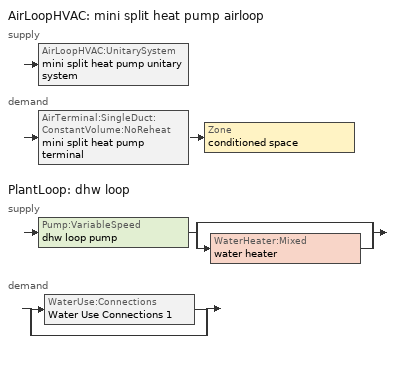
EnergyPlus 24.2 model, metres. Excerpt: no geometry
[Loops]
AirLoopHVAC 'mini split heat pump airloop'
 supply: AirLoopHVAC:UnitarySystem 'mini split heat pump unitary system'
 demand: AirTerminal:SingleDuct:ConstantVolume:NoReheat 'mini split heat pump terminal' > Zone 'conditioned space'
PlantLoop 'dhw loop'
 supply: Pump:VariableSpeed 'dhw loop pump' > split
  | bypass
  | WaterHeater:Mixed 'water heater'
 demand: split
  | WaterUse:Connections 'Water Use Connections 1'
  | bypass
[ZoneControl:Thermostat]
conditioned space Thermostat: Zone or ZoneList=conditioned space; Control Type Schedule=conditioned space Thermostat Schedule; Control 1=conditioned space temperature setpoint; Temperature Difference Between Cutout And Setpoint {deltaC}=0
[ThermostatSetpoint:DualSetpoint]
conditioned space temperature setpoint: Heating Setpoint Temperature Schedule=heating setpoint; Cooling Setpoint Temperature Schedule=cooling setpoint
[ZoneHVAC:Baseboard:Convective:Electric]
electric baseboard: Availability Schedule=Always On Discrete; Heating Design Capacity {W}=10049.4; Efficiency=1
[AirTerminal:SingleDuct:ConstantVolume:NoReheat]
mini split heat pump terminal: Availability Schedule=Always On Discrete; Maximum Air Flow Rate {m3/s}=0.187835
[Zone equipment]
conditioned space: electric baseboard, mini split heat pump terminal
[AirLoopHVAC]
mini split heat pump airloop: Design Supply Air Flow Rate {m3/s}=0.187835; Design Return Air Flow Fraction of Supply Air Flow=1
[Sizing:System]
mini split heat pump airloop: Type of Load to Size On=Sensible; Design Outdoor Air Flow Rate {m3/s}=Autosize; Central Heating Maximum System Air Flow Ratio=0.3; Preheat Design Temperature {C}=7; Preheat Design Humidity Ratio {kgWater/kgDryAir}=0.008; Precool Design Temperature {C}=12.8; Precool Design Humidity Ratio {kgWater/kgDryAir}=0.008; Central Cooling Design Supply Air Temperature {C}=12.8; Central Heating Design Supply Air Temperature {C}=16.7; Type of Zone Sum to Use=NonCoincident; 100% Outdoor Air in Cooling=Yes; 100% Outdoor Air in Heating=Yes; Central Cooling Design Supply Air Humidity Ratio {kgWater/kgDryAir}=0.0085; Central Heating Design Supply Air Humidity Ratio {kgWater/kgDryAir}=0.008; Cooling Supply Air Flow Rate Method=DesignDay; Cooling Supply Air Flow Rate {m3/s}=0; Cooling Supply Air Flow Rate Per Floor Area {m3/s-m2}=0.00996765; Cooling Fraction of Autosized Cooling Supply Air Flow Rate=1; Cooling Supply Air Flow Rate Per Unit Cooling Capacity {m3/s-W}=3.94755e-05; Heating Supply Air Flow Rate Method=DesignDay; Heating Supply Air Flow Rate {m3/s}=0; Heating Supply Air Flow Rate Per Floor Area {m3/s-m2}=0.00996765; Heating Fraction of Autosized Heating Supply Air Flow Rate=1; Heating Fraction of Autosized Cooling Supply Air Flow Rate=1; Heating Supply Air Flow Rate Per Unit Heating Capacity {m3/s-W}=3.15882e-05; System Outdoor Air Method=ZoneSum; Zone Maximum Outdoor Air Fraction=1; Cooling Design Capacity Method=CoolingDesignCapacity; Cooling Design Capacity {W}=Autosize; Cooling Design Capacity Per Floor Area {W/m2}=234.7; Fraction of Autosized Cooling Design Capacity=1; Heating Design Capacity Method=HeatingDesignCapacity; Heating Design Capacity {W}=Autosize; Heating Design Capacity Per Floor Area {W/m2}=157; Fraction of Autosized Heating Design Capacity=1; Central Cooling Capacity Control Method=OnOff; Occupant Diversity=Autosize
[AvailabilityManager:Scheduled]
mini split heat pump airloop Availability Manager: Schedule=Always On Discrete
[AirLoopHVAC:UnitarySystem]
mini split heat pump unitary system: Control Type=Load; Controlling Zone or Thermostat Location=conditioned space; Dehumidification Control Type=None; Availability Schedule=Always On Discrete; Supply Fan=mini split heat pump supply fan; Fan Placement=BlowThrough; Supply Air Fan Operating Mode Schedule=mini split heat pump auto fan schedule; Heating Coil=mini split heat pump htg coil; DX Heating Coil Sizing Ratio=1; Cooling Coil=mini split heat pump clg coil; Use DOAS DX Cooling Coil=No; Minimum Supply Air Temperature {C}=2; Latent Load Control=SensibleOnlyLoadControl; Cooling Supply Air Flow Rate Method=SupplyAirFlowRate; Cooling Supply Air Flow Rate {m3/s}=0.187835; Heating Supply Air Flow Rate Method=SupplyAirFlowRate; Heating Supply Air Flow Rate {m3/s}=0.187835; No Load Supply Air Flow Rate Method=SupplyAirFlowRate; No Load Supply Air Flow Rate {m3/s}=0; No Load Supply Air Flow Rate Control Set To Low Speed=Yes; Maximum Supply Air Temperature {C}=48.8889; Maximum Outdoor Dry-Bulb Temperature for Supplemental Heater Operation {C}=21; Ancillary On-Cycle Electric Power {W}=0; Ancillary Off-Cycle Electric Power {W}=0; Design Specification Multispeed Object=Unitary System Performance Multispeed 1
[Fan:SystemModel]
mini split heat pump supply fan: Availability Schedule=Always On Discrete; Design Maximum Air Flow Rate {m3/s}=0.231324; Speed Control Method=Discrete; Electric Power Minimum Flow Rate Fraction=0.2; Design Pressure Rise {Pa}=500; Motor Efficiency=1; Motor In Air Stream Fraction=1; Design Electric Power Consumption {W}=Autosize; Design Power Sizing Method=PowerPerFlow; Electric Power Per Unit Flow Rate {W/(m3/s)}=148.322; Electric Power Per Unit Flow Rate Per Unit Pressure {W/((m3/s)-Pa)}=1.66667; Fan Total Efficiency=0.7; Motor Loss Radiative Fraction=0; Number of Speeds=4; Speed Flow Fraction 1=0.20706; Speed Electric Power Fraction 1=0.00888; Speed Flow Fraction 2=0.252; Speed Electric Power Fraction 2=0.016; Speed Flow Fraction 3=0.812; Speed Electric Power Fraction 3=0.53539; Speed Flow Fraction 4=1; Speed Electric Power Fraction 4=1
[Coil:Heating:DX:MultiSpeed]
mini split heat pump htg coil: Availability Schedule=Always On Discrete; Minimum Outdoor Dry-Bulb Temperature for Compressor Operation {C}=-28.8889; Crankcase Heater Capacity {W}=50; Maximum Outdoor Dry-Bulb Temperature for Crankcase Heater Operation {C}=10; Defrost Energy Input Ratio Function of Temperature Curve=Defrosteir; Maximum Outdoor Dry-Bulb Temperature for Defrost Operation {C}=4.44444; Defrost Strategy=ReverseCycle; Defrost Control=Timed; Defrost Time Period Fraction=0.058333; Resistive Defrost Heater Capacity {W}=AutoSize; Apply Part Load Fraction to Speeds Greater than 1=No; Fuel Type=Electricity; Region number for Calculating HSPF=4; Number of Speeds=2; Speed Gross Rated Heating Capacity 1 {W}=1085.66; Speed Gross Rated Heating COP 1 {W/W}=3.44505; Speed Rated Air Flow Rate 1 {m3/s}=0.058306; Speed Rated Supply Air Fan Power Per Volume Flow Rate 2017 1 {W/(m3/s)}=773.3; Speed Rated Supply Air Fan Power Per Volume Flow Rate 2023 1 {W/(m3/s)}=934.4; Speed Heating Capacity Function of Temperature Curve Name 1=Heat-CAP-fT1; Speed Heating Capacity Function of Flow Fraction Curve Name 1=Heat-CAP-fFF1; Speed Energy Input Ratio Function of Temperature Curve Name 1=Heat-EIR-fT1; Speed Energy Input Ratio Function of Flow Fraction Curve Name 1=Heat-EIR-fFF1; Speed Part Load Fraction Correlation Curve Name 1=Heat-PLF-fPLR1; Speed Rated Waste Heat Fraction of Power Input 1=0.2; Speed Waste Heat Function of Temperature Curve Name 1=ConstantBiquadratic 1; Speed Gross Rated Heating Capacity 2 {W}=4276.03; Speed Gross Rated Heating COP 2 {W/W}=2.26313; Speed Rated Air Flow Rate 2 {m3/s}=0.231372; Speed Rated Supply Air Fan Power Per Volume Flow Rate 2017 2 {W/(m3/s)}=773.3; Speed Rated Supply Air Fan Power Per Volume Flow Rate 2023 2 {W/(m3/s)}=934.4; Speed Heating Capacity Function of Temperature Curve Name 2=Heat-CAP-fT2; Speed Heating Capacity Function of Flow Fraction Curve Name 2=Heat-CAP-fFF2; Speed Energy Input Ratio Function of Temperature Curve Name 2=Heat-EIR-fT2; Speed Energy Input Ratio Function of Flow Fraction Curve Name 2=Heat-EIR-fFF2; Speed Part Load Fraction Correlation Curve Name 2=Heat-PLF-fPLR2; Speed Rated Waste Heat Fraction of Power Input 2=0.2; Speed Waste Heat Function of Temperature Curve Name 2=ConstantBiquadratic 1
[Coil:Cooling:DX:MultiSpeed]
mini split heat pump clg coil: Availability Schedule=Always On Discrete; Condenser Type=AirCooled; Minimum Outdoor Dry-Bulb Temperature for Compressor Operation {C}=-25; Apply Part Load Fraction to Speeds Greater than 1=No; Apply Latent Degradation to Speeds Greater than 1=No; Crankcase Heater Capacity {W}=50; Maximum Outdoor Dry-Bulb Temperature for Crankcase Heater Operation {C}=10; Basin Heater Capacity {W/K}=0; Basin Heater Setpoint Temperature {C}=2; Fuel Type=Electricity; Number of Speeds=2; Speed Gross Rated Total Cooling Capacity 1 {W}=892.794; Speed Gross Rated Sensible Heat Ratio 1=0.806404; Speed Gross Rated Cooling COP 1 {W/W}=2.66132; Speed Rated Air Flow Rate 1 {m3/s}=0.0479074; Speed Rated Evaporator Fan Power Per Volume Flow Rate 2017 1 {W/(m3/s)}=773.3; Speed Rated Evaporator Fan Power Per Volume Flow Rate 2023 1 {W/(m3/s)}=934.4; Speed Total Cooling Capacity Function of Temperature Curve Name 1=Cool-CAP-fT1; Speed Total Cooling Capacity Function of Flow Fraction Curve Name 1=Cool-CAP-fFF1; Speed Energy Input Ratio Function of Temperature Curve Name 1=Cool-EIR-fT1; Speed Energy Input Ratio Function of Flow Fraction Curve Name 1=Cool-EIR-fFF1; Speed Part Load Fraction Correlation Curve Name 1=Cool-PLF-fPLR1; Speed Nominal Time for Condensate Removal to Begin 1 {s}=1000; Speed Ratio of Initial Moisture Evaporation Rate and Steady State Latent Capacity 1=1.5; Speed Maximum Cycling Rate 1 {cycles/hr}=3; Speed Latent Capacity Time Constant 1 {s}=45; Speed Rated Waste Heat Fraction of Power Input 1=0.2; Speed Waste Heat Function of Temperature Curve Name 1=ConstantBiquadratic; Speed Evaporative Condenser Effectiveness 1=0.9; Speed Evaporative Condenser Air Flow Rate 1 {m3/s}=AutoSize; Speed Rated Evaporative Condenser Pump Power Consumption 1 {W}=AutoSize; Speed Gross Rated Total Cooling Capacity 2 {W}=3518.37; Speed Gross Rated Sensible Heat Ratio 2=0.759942; Speed Gross Rated Cooling COP 2 {W/W}=2.2379; Speed Rated Air Flow Rate 2 {m3/s}=0.187874; Speed Rated Evaporator Fan Power Per Volume Flow Rate 2017 2 {W/(m3/s)}=773.3; Speed Rated Evaporator Fan Power Per Volume Flow Rate 2023 2 {W/(m3/s)}=934.4; Speed Total Cooling Capacity Function of Temperature Curve Name 2=Cool-CAP-fT2; Speed Total Cooling Capacity Function of Flow Fraction Curve Name 2=Cool-CAP-fFF2; Speed Energy Input Ratio Function of Temperature Curve Name 2=Cool-EIR-fT2; Speed Energy Input Ratio Function of Flow Fraction Curve Name 2=Cool-EIR-fFF2; Speed Part Load Fraction Correlation Curve Name 2=Cool-PLF-fPLR2; Speed Nominal Time for Condensate Removal to Begin 2 {s}=1000; Speed Ratio of Initial Moisture Evaporation Rate and Steady State Latent Capacity 2=1.5; Speed Maximum Cycling Rate 2 {cycles/hr}=3; Speed Latent Capacity Time Constant 2 {s}=45; Speed Rated Waste Heat Fraction of Power Input 2=0.2; Speed Waste Heat Function of Temperature Curve Name 2=ConstantBiquadratic; Speed Evaporative Condenser Effectiveness 2=0.9; Speed Evaporative Condenser Air Flow Rate 2 {m3/s}=AutoSize; Speed Rated Evaporative Condenser Pump Power Consumption 2 {W}=AutoSize
[UnitarySystemPerformance:Multispeed]
Unitary System Performance Multispeed 1: Number of Speeds for Heating=2; Number of Speeds for Cooling=2; Single Mode Operation=No; No Load Supply Air Flow Rate Ratio=1; Heating Speed Supply Air Flow Ratio 1=0.310345; Cooling Speed Supply Air Flow Ratio 1=0.255; Heating Speed Supply Air Flow Ratio 2=1.23153; Cooling Speed Supply Air Flow Ratio 2=1
[PlantLoop]
dhw loop: Fluid Type=Water; Plant Equipment Operation Scheme=dhw loop Operation Schemes; Maximum Loop Temperature {C}=100; Minimum Loop Temperature {C}=0; Maximum Loop Flow Rate {m3/s}=0.01; Minimum Loop Flow Rate {m3/s}=0; Plant Loop Volume {m3}=0.003; Load Distribution Scheme=Optimal; Plant Loop Demand Calculation Scheme=SingleSetpoint; Common Pipe Simulation=None
[Sizing:Plant]
dhw loop: Loop Type=Heating; Design Loop Exit Temperature {C}=56; Loop Design Temperature Difference {deltaC}=5.55556; Sizing Option=NonCoincident; Zone Timesteps in Averaging Window=1; Coincident Sizing Factor Mode=None
[Pump:VariableSpeed]
dhw loop pump: Design Maximum Flow Rate {m3/s}=0.01; Design Pump Head {Pa}=1; Design Power Consumption {W}=0; Motor Efficiency=0.85; Fraction of Motor Inefficiencies to Fluid Stream=0; Coefficient 1 of the Part Load Performance Curve=0; Coefficient 2 of the Part Load Performance Curve=1; Coefficient 3 of the Part Load Performance Curve=0; Coefficient 4 of the Part Load Performance Curve=0; Design Minimum Flow Rate {m3/s}=0; Pump Control Type=Intermittent; Skin Loss Radiative Fraction=0.5; Design Power Sizing Method=PowerPerFlowPerPressure; Design Electric Power per Unit Flow Rate {W/(m3/s)}=348701.1; Design Shaft Power per Unit Flow Rate per Unit Head {W/((m3/s)-Pa)}=1.28205; Design Minimum Flow Rate Fraction=0
[WaterHeater:Mixed]
water heater: Tank Volume {m3}=0.162848; Setpoint Temperature Schedule=water heater setpoint; Deadband Temperature Difference {deltaC}=2; Maximum Temperature Limit {C}=99; Heater Control Type=Cycle; Heater Maximum Capacity {W}=5500.06; Heater Minimum Capacity {W}=0; Heater Ignition Minimum Flow Rate {m3/s}=0; Heater Ignition Delay {s}=0; Heater Fuel Type=Electricity; Heater Thermal Efficiency=1; Off Cycle Parasitic Fuel Consumption Rate {W}=0; Off Cycle Parasitic Fuel Type=Electricity; Off Cycle Parasitic Heat Fraction to Tank=0; On Cycle Parasitic Fuel Consumption Rate {W}=0; On Cycle Parasitic Fuel Type=Electricity; On Cycle Parasitic Heat Fraction to Tank=0; Ambient Temperature Indicator=Zone; Ambient Temperature Zone=conditioned space; Off Cycle Loss Coefficient to Ambient Temperature {W/K}=2.93714; Off Cycle Loss Fraction to Zone=1; On Cycle Loss Coefficient to Ambient Temperature {W/K}=2.93714; On Cycle Loss Fraction to Zone=1; Use Side Effectiveness=1; Source Side Effectiveness=1; Use Side Design Flow Rate {m3/s}=Autosize; Source Side Design Flow Rate {m3/s}=Autosize; Indirect Water Heating Recovery Time {hr}=1.5; Source Side Flow Control Mode=IndirectHeatPrimarySetpoint
[WaterHeater:Sizing]
water heater: Design Mode=PeakDraw; Time Storage Can Meet Peak Draw {hr}=0.538503; Time for Tank Recovery {hr}=0; Nominal Tank Volume for Autosizing Plant Connections {m3}=1
[SetpointManager:Scheduled]
Setpoint Manager Scheduled 1: Control Variable=Temperature; Schedule=dhw temp
[WaterUse:Connections]
Water Use Connections 1: Drain Water Heat Exchanger Type=None; Drain Water Heat Exchanger Destination=Plant; Water Use Equipment Name 1=dhw fixtures; Water Use Equipment Name 2=dhw distribution waste; Water Use Equipment Name 3=clothes washer; Water Use Equipment Name 4=dishwasher
[WaterUse:Equipment]
Name | Peak Flow Rate {m3/s} | Flow Rate Fraction Schedule | Target Temperature Schedule
dhw fixtures | 4.42001e-06 | dhw fixtures schedule | mixed water temperature schedule
dhw distribution waste | 1.33996e-06 | dhw fixtures schedule | mixed water temperature schedule
clothes washer | 9.69919e-07 | clothes washer schedule
dishwasher | 2.90872e-07 | dishwasher schedule
[PlantEquipmentOperationSchemes]
dhw loop Operation Schemes: Control Scheme Object Type 1=PlantEquipmentOperation:HeatingLoad; Control Scheme Name 1=dhw loop Heating Operation Scheme; Control Scheme Schedule Name 1=Always On Discrete
[PlantEquipmentOperation:HeatingLoad]
dhw loop Heating Operation Scheme: Load Range Lower Limit 1 {W}=0; Load Range Upper Limit 1 {W}=1000000000; Range Equipment List Name 1=dhw loop Heating Equipment List
[PlantEquipmentList]
dhw loop Heating Equipment List: WaterHeater:Mixed, water heater
[EnergyManagementSystem:GlobalVariable]
infil_program_Qfan
infil_program_Qinf
mini_split_heat_pump_airloop_Fan_RTF
natural_vent_program_Qnv
natural_vent_program_Qwhf
[EnergyManagementSystem:InternalVariable]
mini_split_heat_pump_airloop_max_sup_fan_mfr: Internal Data Index Key=mini split heat pump supply fan; Internal Data Type=Fan Maximum Mass Flow Rate
[EnergyManagementSystem:Sensor]
Name | Output:Variable or Output:Meter Index Key | Output:Variable or Output:Meter
airflow_gain | infil flow | Infiltration Sensible Heat Gain Energy
airflow_gain_1 | natural vent flow | Infiltration Sensible Heat Gain Energy
airflow_gain_2 | whole house fan flow | Infiltration Sensible Heat Gain Energy
airflow_loss | infil flow | Infiltration Sensible Heat Loss Energy
airflow_loss_1 | natural vent flow | Infiltration Sensible Heat Loss Energy
airflow_loss_2 | whole house fan flow | Infiltration Sensible Heat Loss Energy
clg_load_cond |  | Cooling:EnergyTransfer:Zone:CONDITIONED SPACE
clg_sp_s; clg_sp_s_1 | cooling setpoint | Schedule Value
clothes_dryer_exhaust_0_sch_s | clothes dryer exhaust 0 schedule | Schedule Value
conditioned_space_clg_unmet_s | conditioned space | Zone Cooling Setpoint Not Met Time
conditioned_space_htg_unmet_s | conditioned space | Zone Heating Setpoint Not Met Time
cool_season | cooling season schedule | Schedule Value
dhw_loss | water heater | Water Heater Heat Loss Energy
dhw_rtf | water heater | Water Heater Runtime Fraction
fridge_tin_s; tin_s; tin_s_1 | conditioned space | Zone Mean Air Temperature
htg_load_cond |  | Heating:EnergyTransfer:Zone:CONDITIONED SPACE
htg_sp_s; htg_sp_s_1 | heating setpoint | Schedule Value
ig_ee_conv | clothes dryer | Electric Equipment Convective Heating Energy
ig_ee_conv_1 | clothes washer | Electric Equipment Convective Heating Energy
ig_ee_conv_2 | cooking range | Electric Equipment Convective Heating Energy
ig_ee_conv_3 | dishwasher | Electric Equipment Convective Heating Energy
ig_ee_conv_4 | fridge | Electric Equipment Convective Heating Energy
ig_ee_conv_5 | misc plug loads | Electric Equipment Convective Heating Energy
ig_ee_conv_6 | whole house fan | Electric Equipment Convective Heating Energy
ig_ee_rad | clothes dryer | Electric Equipment Radiant Heating Energy
ig_ee_rad_1 | clothes washer | Electric Equipment Radiant Heating Energy
ig_ee_rad_2 | cooking range | Electric Equipment Radiant Heating Energy
ig_ee_rad_3 | dishwasher | Electric Equipment Radiant Heating Energy
ig_ee_rad_4 | fridge | Electric Equipment Radiant Heating Energy
ig_ee_rad_5 | misc plug loads | Electric Equipment Radiant Heating Energy
ig_ee_rad_6 | whole house fan | Electric Equipment Radiant Heating Energy
ig_lgt_conv | interior lighting | Lights Convective Heating Energy
ig_lgt_rad | interior lighting | Lights Radiant Heating Energy
ig_lgt_vis | interior lighting | Lights Visible Radiation Heating Energy
ig_oe_conv | clothes dryer 1 | Other Equipment Convective Heating Energy
ig_oe_conv_1 | cooking range 1 | Other Equipment Convective Heating Energy
ig_oe_conv_2 | general water use latent | Other Equipment Convective Heating Energy
ig_oe_conv_3 | general water use sensible | Other Equipment Convective Heating Energy
ig_oe_conv_4 | water heater energy adjustment1 | Other Equipment Convective Heating Energy
ig_oe_rad | clothes dryer 1 | Other Equipment Radiant Heating Energy
ig_oe_rad_1 | cooking range 1 | Other Equipment Radiant Heating Energy
ig_oe_rad_2 | general water use latent | Other Equipment Radiant Heating Energy
ig_oe_rad_3 | general water use sensible | Other Equipment Radiant Heating Energy
ig_oe_rad_4 | water heater energy adjustment1 | Other Equipment Radiant Heating Energy
ig_ppl_conv | occupants | People Convective Heating Energy
ig_ppl_rad | occupants | People Radiant Heating Energy
im_conv | furniture mass conditioned space 1 | Surface Inside Face Convection Heat Gain Energy
im_conv_1 | partition wall mass | Surface Inside Face Convection Heat Gain Energy
im_ig | furniture mass conditioned space 1 | Surface Inside Face Internal Gains Radiation Heat Gain Energy
im_ig_1 | partition wall mass | Surface Inside Face Internal Gains Radiation Heat Gain Energy
im_lgt | furniture mass conditioned space 1 | Surface Inside Face Lights Radiation Heat Gain Energy
im_lgt_1 | partition wall mass | Surface Inside Face Lights Radiation Heat Gain Energy
im_sol | furniture mass conditioned space 1 | Surface Inside Face Solar Radiation Heat Gain Energy
im_sol_1 | partition wall mass | Surface Inside Face Solar Radiation Heat Gain Energy
im_surf | furniture mass conditioned space 1 | Surface Inside Face Net Surface Thermal Radiation Heat Gain Energy
im_surf_1 | partition wall mass | Surface Inside Face Net Surface Thermal Radiation Heat Gain Energy
mech_vent_range_fan_0_sch_s | mech vent range fan 0 schedule | Schedule Value
mini_split_heat_pump_airloop_Fan_RTF_s | mini split heat pump supply fan | Fan Runtime Fraction Speed 1
mini_split_heat_pump_airloop_Fan_RTF_s_1 | mini split heat pump supply fan | Fan Runtime Fraction Speed 2
mini_split_heat_pump_airloop_Fan_RTF_s_2 | mini split heat pump supply fan | Fan Runtime Fraction Speed 3
mini_split_heat_pump_airloop_Fan_RTF_s_3 | mini split heat pump supply fan | Fan Runtime Fraction Speed 4
mini_split_heat_pump_clg_coil_s | mini split heat pump clg coil | Cooling Coil Total Cooling Energy
mini_split_heat_pump_htg_coil_s | mini split heat pump htg coil | Heating Coil Heating Energy
mini_split_heat_pump_supply_fan_s | mini split heat pump supply fan | Fan Electricity Energy
mv_conv | mech vent house fan | Electric Equipment Convective Heating Energy
mv_conv_1 | mech vent house fan cfis | Electric Equipment Convective Heating Energy
mv_conv_2 | mech vent range fan 0 | Electric Equipment Convective Heating Energy
mv_conv_3 | mech vent house fan latent load | Other Equipment Convective Heating Energy
mv_conv_4 | mech vent house fan sensible load | Other Equipment Convective Heating Energy
mv_rad | mech vent house fan | Electric Equipment Radiant Heating Energy
mv_rad_1 | mech vent house fan cfis | Electric Equipment Radiant Heating Energy
mv_rad_2 | mech vent range fan 0 | Electric Equipment Radiant Heating Energy
mv_rad_3 | mech vent house fan latent load | Other Equipment Radiant Heating Energy
mv_rad_4 | mech vent house fan sensible load | Other Equipment Radiant Heating Energy
natural_vent_s | natural vent schedule | Schedule Value
out_pb_s |  | Site Outdoor Air Barometric Pressure
out_wt_s |  | Site Outdoor Air Humidity Ratio
site_vw_s |  | Site Wind Speed
ss_back_out | Window1 | Surface Window Shortwave from Zone Back Out Window Heat Transfer Rate
ss_back_out_1 | Window11 | Surface Window Shortwave from Zone Back Out Window Heat Transfer Rate
ss_back_out_2 | Window13 | Surface Window Shortwave from Zone Back Out Window Heat Transfer Rate
ss_back_out_3 | Window14 | Surface Window Shortwave from Zone Back Out Window Heat Transfer Rate
ss_back_out_4 | Window2 | Surface Window Shortwave from Zone Back Out Window Heat Transfer Rate
ss_back_out_5 | Window3 | Surface Window Shortwave from Zone Back Out Window Heat Transfer Rate
ss_back_out_6 | Window5 | Surface Window Shortwave from Zone Back Out Window Heat Transfer Rate
ss_back_out_7 | Window6 | Surface Window Shortwave from Zone Back Out Window Heat Transfer Rate
ss_back_out_8 | Window7 | Surface Window Shortwave from Zone Back Out Window Heat Transfer Rate
ss_back_out_9 | Window9 | Surface Window Shortwave from Zone Back Out Window Heat Transfer Rate
ss_conv | Door1 | Surface Inside Face Convection Heat Gain Energy
ss_conv_1 | Door3 | Surface Inside Face Convection Heat Gain Energy
ss_conv_10 | Window7 | Surface Inside Face Convection Heat Gain Energy
ss_conv_11 | Window9 | Surface Inside Face Convection Heat Gain Energy
ss_conv_2 | Window1 | Surface Inside Face Convection Heat Gain Energy
ss_conv_3 | Window11 | Surface Inside Face Convection Heat Gain Energy
ss_conv_4 | Window13 | Surface Inside Face Convection Heat Gain Energy
ss_conv_5 | Window14 | Surface Inside Face Convection Heat Gain Energy
ss_conv_6 | Window2 | Surface Inside Face Convection Heat Gain Energy
ss_conv_7 | Window3 | Surface Inside Face Convection Heat Gain Energy
ss_conv_8 | Window5 | Surface Inside Face Convection Heat Gain Energy
ss_conv_9 | Window6 | Surface Inside Face Convection Heat Gain Energy
ss_ig | Door1 | Surface Inside Face Internal Gains Radiation Heat Gain Energy
ss_ig_1 | Door3 | Surface Inside Face Internal Gains Radiation Heat Gain Energy
ss_ig_10 | Window7 | Surface Inside Face Internal Gains Radiation Heat Gain Energy
ss_ig_11 | Window9 | Surface Inside Face Internal Gains Radiation Heat Gain Energy
ss_ig_2 | Window1 | Surface Inside Face Internal Gains Radiation Heat Gain Energy
ss_ig_3 | Window11 | Surface Inside Face Internal Gains Radiation Heat Gain Energy
ss_ig_4 | Window13 | Surface Inside Face Internal Gains Radiation Heat Gain Energy
ss_ig_5 | Window14 | Surface Inside Face Internal Gains Radiation Heat Gain Energy
ss_ig_6 | Window2 | Surface Inside Face Internal Gains Radiation Heat Gain Energy
ss_ig_7 | Window3 | Surface Inside Face Internal Gains Radiation Heat Gain Energy
ss_ig_8 | Window5 | Surface Inside Face Internal Gains Radiation Heat Gain Energy
ss_ig_9 | Window6 | Surface Inside Face Internal Gains Radiation Heat Gain Energy
ss_lgt | Door1 | Surface Inside Face Lights Radiation Heat Gain Energy
ss_lgt_1 | Door3 | Surface Inside Face Lights Radiation Heat Gain Energy
ss_sol | Door1 | Surface Inside Face Solar Radiation Heat Gain Energy
ss_sol_1 | Door3 | Surface Inside Face Solar Radiation Heat Gain Energy
ss_surf | Door1 | Surface Inside Face Net Surface Thermal Radiation Heat Gain Energy
ss_surf_1 | Door3 | Surface Inside Face Net Surface Thermal Radiation Heat Gain Energy
ss_surf_10 | Window7 | Surface Inside Face Net Surface Thermal Radiation Heat Gain Energy
ss_surf_11 | Window9 | Surface Inside Face Net Surface Thermal Radiation Heat Gain Energy
ss_surf_2 | Window1 | Surface Inside Face Net Surface Thermal Radiation Heat Gain Energy
ss_surf_3 | Window11 | Surface Inside Face Net Surface Thermal Radiation Heat Gain Energy
ss_surf_4 | Window13 | Surface Inside Face Net Surface Thermal Radiation Heat Gain Energy
ss_surf_5 | Window14 | Surface Inside Face Net Surface Thermal Radiation Heat Gain Energy
ss_surf_6 | Window2 | Surface Inside Face Net Surface Thermal Radiation Heat Gain Energy
ss_surf_7 | Window3 | Surface Inside Face Net Surface Thermal Radiation Heat Gain Energy
ss_surf_8 | Window5 | Surface Inside Face Net Surface Thermal Radiation Heat Gain Energy
ss_surf_9 | Window6 | Surface Inside Face Net Surface Thermal Radiation Heat Gain Energy
ss_trans_in | Window1 | Surface Window Transmitted Solar Radiation Rate
ss_trans_in_1 | Window11 | Surface Window Transmitted Solar Radiation Rate
ss_trans_in_2 | Window13 | Surface Window Transmitted Solar Radiation Rate
ss_trans_in_3 | Window14 | Surface Window Transmitted Solar Radiation Rate
ss_trans_in_4 | Window2 | Surface Window Transmitted Solar Radiation Rate
ss_trans_in_5 | Window3 | Surface Window Transmitted Solar Radiation Rate
ss_trans_in_6 | Window5 | Surface Window Transmitted Solar Radiation Rate
ss_trans_in_7 | Window6 | Surface Window Transmitted Solar Radiation Rate
ss_trans_in_8 | Window7 | Surface Window Transmitted Solar Radiation Rate
ss_trans_in_9 | Window9 | Surface Window Transmitted Solar Radiation Rate
ss_trans_out | Window1 | Surface Inside Face Initial Transmitted Diffuse Transmitted Out Window Solar Radiation Rate
ss_trans_out_1 | Window11 | Surface Inside Face Initial Transmitted Diffuse Transmitted Out Window Solar Radiation Rate
ss_trans_out_2 | Window13 | Surface Inside Face Initial Transmitted Diffuse Transmitted Out Window Solar Radiation Rate
ss_trans_out_3 | Window14 | Surface Inside Face Initial Transmitted Diffuse Transmitted Out Window Solar Radiation Rate
ss_trans_out_4 | Window2 | Surface Inside Face Initial Transmitted Diffuse Transmitted Out Window Solar Radiation Rate
ss_trans_out_5 | Window3 | Surface Inside Face Initial Transmitted Diffuse Transmitted Out Window Solar Radiation Rate
ss_trans_out_6 | Window5 | Surface Inside Face Initial Transmitted Diffuse Transmitted Out Window Solar Radiation Rate
ss_trans_out_7 | Window6 | Surface Inside Face Initial Transmitted Diffuse Transmitted Out Window Solar Radiation Rate
ss_trans_out_8 | Window7 | Surface Inside Face Initial Transmitted Diffuse Transmitted Out Window Solar Radiation Rate
ss_trans_out_9 | Window9 | Surface Inside Face Initial Transmitted Diffuse Transmitted Out Window Solar Radiation Rate
s_conv | Floor1 | Surface Inside Face Convection Heat Gain Energy
s_conv_1 | FoundationWall1 | Surface Inside Face Convection Heat Gain Energy
s_conv_10 | Wall1:180 | Surface Inside Face Convection Heat Gain Energy
s_conv_11 | Wall1:270 | Surface Inside Face Convection Heat Gain Energy
s_conv_12 | Wall1:90 | Surface Inside Face Convection Heat Gain Energy
s_conv_2 | inferred conditioned ceiling | Surface Inside Face Convection Heat Gain Energy
s_conv_3 | inferred conditioned floor | Surface Inside Face Convection Heat Gain Energy
s_conv_4 | RimJoist1:0 | Surface Inside Face Convection Heat Gain Energy
s_conv_5 | RimJoist1:180 | Surface Inside Face Convection Heat Gain Energy
s_conv_6 | RimJoist1:270 | Surface Inside Face Convection Heat Gain Energy
s_conv_7 | RimJoist1:90 | Surface Inside Face Convection Heat Gain Energy
s_conv_8 | Slab1 | Surface Inside Face Convection Heat Gain Energy
s_conv_9 | Wall1:0 | Surface Inside Face Convection Heat Gain Energy
s_ig | Floor1 | Surface Inside Face Internal Gains Radiation Heat Gain Energy
s_ig_1 | FoundationWall1 | Surface Inside Face Internal Gains Radiation Heat Gain Energy
s_ig_10 | Wall1:180 | Surface Inside Face Internal Gains Radiation Heat Gain Energy
s_ig_11 | Wall1:270 | Surface Inside Face Internal Gains Radiation Heat Gain Energy
s_ig_12 | Wall1:90 | Surface Inside Face Internal Gains Radiation Heat Gain Energy
s_ig_2 | inferred conditioned ceiling | Surface Inside Face Internal Gains Radiation Heat Gain Energy
s_ig_3 | inferred conditioned floor | Surface Inside Face Internal Gains Radiation Heat Gain Energy
s_ig_4 | RimJoist1:0 | Surface Inside Face Internal Gains Radiation Heat Gain Energy
s_ig_5 | RimJoist1:180 | Surface Inside Face Internal Gains Radiation Heat Gain Energy
s_ig_6 | RimJoist1:270 | Surface Inside Face Internal Gains Radiation Heat Gain Energy
s_ig_7 | RimJoist1:90 | Surface Inside Face Internal Gains Radiation Heat Gain Energy
s_ig_8 | Slab1 | Surface Inside Face Internal Gains Radiation Heat Gain Energy
s_ig_9 | Wall1:0 | Surface Inside Face Internal Gains Radiation Heat Gain Energy
s_lgt | Floor1 | Surface Inside Face Lights Radiation Heat Gain Energy
s_lgt_1 | FoundationWall1 | Surface Inside Face Lights Radiation Heat Gain Energy
s_lgt_10 | Wall1:180 | Surface Inside Face Lights Radiation Heat Gain Energy
s_lgt_11 | Wall1:270 | Surface Inside Face Lights Radiation Heat Gain Energy
s_lgt_12 | Wall1:90 | Surface Inside Face Lights Radiation Heat Gain Energy
s_lgt_2 | inferred conditioned ceiling | Surface Inside Face Lights Radiation Heat Gain Energy
s_lgt_3 | inferred conditioned floor | Surface Inside Face Lights Radiation Heat Gain Energy
s_lgt_4 | RimJoist1:0 | Surface Inside Face Lights Radiation Heat Gain Energy
s_lgt_5 | RimJoist1:180 | Surface Inside Face Lights Radiation Heat Gain Energy
s_lgt_6 | RimJoist1:270 | Surface Inside Face Lights Radiation Heat Gain Energy
s_lgt_7 | RimJoist1:90 | Surface Inside Face Lights Radiation Heat Gain Energy
s_lgt_8 | Slab1 | Surface Inside Face Lights Radiation Heat Gain Energy
s_lgt_9 | Wall1:0 | Surface Inside Face Lights Radiation Heat Gain Energy
s_sol | Floor1 | Surface Inside Face Solar Radiation Heat Gain Energy
s_sol_1 | FoundationWall1 | Surface Inside Face Solar Radiation Heat Gain Energy
s_sol_10 | Wall1:180 | Surface Inside Face Solar Radiation Heat Gain Energy
s_sol_11 | Wall1:270 | Surface Inside Face Solar Radiation Heat Gain Energy
s_sol_12 | Wall1:90 | Surface Inside Face Solar Radiation Heat Gain Energy
s_sol_2 | inferred conditioned ceiling | Surface Inside Face Solar Radiation Heat Gain Energy
s_sol_3 | inferred conditioned floor | Surface Inside Face Solar Radiation Heat Gain Energy
s_sol_4 | RimJoist1:0 | Surface Inside Face Solar Radiation Heat Gain Energy
s_sol_5 | RimJoist1:180 | Surface Inside Face Solar Radiation Heat Gain Energy
s_sol_6 | RimJoist1:270 | Surface Inside Face Solar Radiation Heat Gain Energy
s_sol_7 | RimJoist1:90 | Surface Inside Face Solar Radiation Heat Gain Energy
s_sol_8 | Slab1 | Surface Inside Face Solar Radiation Heat Gain Energy
s_sol_9 | Wall1:0 | Surface Inside Face Solar Radiation Heat Gain Energy
s_surf | Floor1 | Surface Inside Face Net Surface Thermal Radiation Heat Gain Energy
s_surf_1 | FoundationWall1 | Surface Inside Face Net Surface Thermal Radiation Heat Gain Energy
s_surf_10 | Wall1:180 | Surface Inside Face Net Surface Thermal Radiation Heat Gain Energy
s_surf_11 | Wall1:270 | Surface Inside Face Net Surface Thermal Radiation Heat Gain Energy
s_surf_12 | Wall1:90 | Surface Inside Face Net Surface Thermal Radiation Heat Gain Energy
s_surf_2 | inferred conditioned ceiling | Surface Inside Face Net Surface Thermal Radiation Heat Gain Energy
s_surf_3 | inferred conditioned floor | Surface Inside Face Net Surface Thermal Radiation Heat Gain Energy
s_surf_4 | RimJoist1:0 | Surface Inside Face Net Surface Thermal Radiation Heat Gain Energy
s_surf_5 | RimJoist1:180 | Surface Inside Face Net Surface Thermal Radiation Heat Gain Energy
s_surf_6 | RimJoist1:270 | Surface Inside Face Net Surface Thermal Radiation Heat Gain Energy
s_surf_7 | RimJoist1:90 | Surface Inside Face Net Surface Thermal Radiation Heat Gain Energy
s_surf_8 | Slab1 | Surface Inside Face Net Surface Thermal Radiation Heat Gain Energy
s_surf_9 | Wall1:0 | Surface Inside Face Net Surface Thermal Radiation Heat Gain Energy
tout_db; tout_db_1 | Environment | Site Outdoor Air Drybulb Temperature
tout_s | conditioned space | Zone Outdoor Air Drybulb Temperature
water_heater_energy | water heater | Water Heater Electricity Rate
water_heater_off_cycle_parasitic | water heater | Water Heater Off Cycle Parasitic Electricity Rate
water_heater_on_cycle_parasitic | water heater | Water Heater On Cycle Parasitic Electricity Rate
win_s | conditioned space | Zone Air Humidity Ratio
[EnergyManagementSystem:Actuator]
Name | Actuated Component Unique | Actuated Component Type | Actuated Component Control Type
fridge_schedule_act | fridge schedule | Schedule:Constant | Schedule Value
infil_flow_act | infil flow | Zone Infiltration | Air Exchange Flow Rate
mech_vent_house_fan_cfis_act | mech vent house fan cfis | ElectricEquipment | Electricity Rate
mech_vent_house_fan_latent_load_act | mech vent house fan latent load | OtherEquipment | Power Level
mech_vent_house_fan_sensible_load_act | mech vent house fan sensible load | OtherEquipment | Power Level
mini_split_heat_pump_supply_fan_pressure_rise_act | mini split heat pump supply fan | Fan | Fan Pressure Rise
mini_split_heat_pump_supply_fan_total_efficiency_act | mini split heat pump supply fan | Fan | Fan Total Efficiency
natural_vent_flow_act | natural vent flow | Zone Infiltration | Air Exchange Flow Rate
Sequential_Fraction_Schedule_act | Sequential Fraction Schedule | Schedule:Constant | Schedule Value
water_heater_ec_adj_act | water heater energy adjustment1 | OtherEquipment | Power Level
whole_house_fan_act | whole house fan | ElectricEquipment | Electricity Rate
whole_house_fan_flow_act | whole house fan flow | Zone Infiltration | Air Exchange Flow Rate
whole_house_fan_mix_act | whole house fan mix | ZoneMixing | Air Exchange Flow Rate
[EnergyManagementSystem:Program]
component_loads_program: Set loads_htg_walls = 0; Set loads_htg_rim_joists = 0; Set loads_htg_foundation_walls = 0; Set loads_htg_floors = 0; Set loads_htg_slabs = 0; Set loads_htg_ceilings = 0; Set loads_htg_roofs = 0; Set loads_htg_windows_conduction = 0; Set loads_htg_windows_solar = 0; Set loads_htg_doors = 0; Set loads_htg_skylights_conduction = 0; Set loads_htg_skylights_solar = 0; Set loads_htg_internal_mass = 0; Set loads_htg_intgains = 0; Set loads_htg_lighting = 0; Set loads_htg_infil = 0; Set loads_htg_mechvent = 0; Set loads_htg_natvent = 0; Set loads_htg_whf = 0; Set loads_htg_ducts = 0; Set loads_clg_walls = 0; Set loads_clg_rim_joists = 0; Set loads_clg_foundation_walls = 0; Set loads_clg_floors = 0; Set loads_clg_slabs = 0; Set loads_clg_ceilings = 0; Set loads_clg_roofs = 0; Set loads_clg_windows_conduction = 0; Set loads_clg_windows_solar = 0; Set loads_clg_doors = 0; Set loads_clg_skylights_conduction = 0; Set loads_clg_skylights_solar = 0; Set loads_clg_internal_mass = 0; Set loads_clg_intgains = 0; Set loads_clg_lighting = 0; Set loads_clg_infil = 0; Set loads_clg_mechvent = 0; Set loads_clg_natvent = 0; Set loads_clg_whf = 0; Set loads_clg_ducts = 0; Set hr_walls = 0; Set hr_walls = hr_walls + s_conv_9 + s_ig_9 + s_sol_9 + s_lgt_9 + s_surf_9; Set hr_walls = hr_walls + s_conv_10 + s_ig_10 + s_sol_10 + s_lgt_10 + s_surf_10; Set hr_walls = hr_walls + s_conv_11 + s_ig_11 + s_sol_11 + s_lgt_11 + s_surf_11; Set hr_walls = hr_walls + s_conv_12 + s_ig_12 + s_sol_12 + s_lgt_12 + s_surf_12; Set hr_rim_joists = 0; Set hr_rim_joists = hr_rim_joists + s_conv_4 + s_ig_4 + s_sol_4 + s_lgt_4 + s_surf_4; Set hr_rim_joists = hr_rim_joists + s_conv_5 + s_ig_5 + s_sol_5 + s_lgt_5 + s_surf_5; Set hr_rim_joists = hr_rim_joists + s_conv_6 + s_ig_6 + s_sol_6 + s_lgt_6 + s_surf_6; Set hr_rim_joists = hr_rim_joists + s_conv_7 + s_ig_7 + s_sol_7 + s_lgt_7 + s_surf_7; Set hr_foundation_walls = 0; Set hr_foundation_walls = hr_foundation_walls + s_conv_1 + s_ig_1 + s_sol_1 + s_lgt_1 + s_surf_1; Set hr_floors = 0; Set hr_slabs = 0; Set hr_slabs = hr_slabs + s_conv_8 + s_ig_8 + s_sol_8 + s_lgt_8 + s_surf_8; Set hr_ceilings = 0; Set hr_ceilings = hr_ceilings + s_conv + s_ig + s_sol + s_lgt + s_surf; Set hr_roofs = 0; Set hr_windows_conduction = 0; Set hr_windows_conduction = hr_windows_conduction + ss_conv_2; Set hr_windows_conduction = hr_windows_conduction + ss_ig_2; Set hr_windows_conduction = hr_windows_conduction + ss_surf_2; Set hr_windows_conduction = hr_windows_conduction + ss_conv_3; Set hr_windows_conduction = hr_windows_conduction + ss_ig_3; Set hr_windows_conduction = hr_windows_conduction + ss_surf_3; Set hr_windows_conduction = hr_windows_conduction + ss_conv_4; Set hr_windows_conduction = hr_windows_conduction + ss_ig_4; Set hr_windows_conduction = hr_windows_conduction + ss_surf_4; Set hr_windows_conduction = hr_windows_conduction + ss_conv_5; Set hr_windows_conduction = hr_windows_conduction + ss_ig_5; Set hr_windows_conduction = hr_windows_conduction + ss_surf_5; Set hr_windows_conduction = hr_windows_conduction + ss_conv_6; Set hr_windows_conduction = hr_windows_conduction + ss_ig_6; Set hr_windows_conduction = hr_windows_conduction + ss_surf_6; Set hr_windows_conduction = hr_windows_conduction + ss_conv_7; Set hr_windows_conduction = hr_windows_conduction + ss_ig_7; Set hr_windows_conduction = hr_windows_conduction + ss_surf_7; Set hr_windows_conduction = hr_windows_conduction + ss_conv_8; Set hr_windows_conduction = hr_windows_conduction + ss_ig_8; Set hr_windows_conduction = hr_windows_conduction + ss_surf_8; Set hr_windows_conduction = hr_windows_conduction + ss_conv_9; Set hr_windows_conduction = hr_windows_conduction + ss_ig_9; Set hr_windows_conduction = hr_windows_conduction + ss_surf_9; Set hr_windows_conduction = hr_windows_conduction + ss_conv_10; Set hr_windows_conduction = hr_windows_conduction + ss_ig_10; Set hr_windows_conduction = hr_windows_conduction + ss_surf_10; Set hr_windows_conduction = hr_windows_conduction + ss_conv_11; Set hr_windows_conduction = hr_windows_conduction + ss_ig_11; Set hr_windows_conduction = hr_windows_conduction + ss_surf_11; Set hr_windows_solar = 0; Set hr_windows_solar = hr_windows_solar - ss_trans_in * ZoneTimestep * 3600 + ss_back_out * ZoneTimestep * 3600 + ss_trans_out * ZoneTimestep * 3600; Set hr_windows_solar = hr_windows_solar - ss_trans_in_1 * ZoneTimestep * 3600 + ss_back_out_1 * ZoneTimestep * 3600 + ss_trans_out_1 * ZoneTimestep * 3600; Set hr_windows_solar = hr_windows_solar - ss_trans_in_2 * ZoneTimestep * 3600 + ss_back_out_2 * ZoneTimestep * 3600 + ss_trans_out_2 * ZoneTimestep * 3600; Set hr_windows_solar = hr_windows_solar - ss_trans_in_3 * ZoneTimestep * 3600 + ss_back_out_3 * ZoneTimestep * 3600 + ss_trans_out_3 * ZoneTimestep * 3600; Set hr_windows_solar = hr_windows_solar - ss_trans_in_4 * ZoneTimestep * 3600 + ss_back_out_4 * ZoneTimestep * 3600 + ss_trans_out_4 * ZoneTimestep * 3600; Set hr_windows_solar = hr_windows_solar - ss_trans_in_5 * ZoneTimestep * 3600 + ss_back_out_5 * ZoneTimestep * 3600 + ss_trans_out_5 * ZoneTimestep * 3600; Set hr_windows_solar = hr_windows_solar - ss_trans_in_6 * ZoneTimestep * 3600 + ss_back_out_6 * ZoneTimestep * 3600 + ss_trans_out_6 * ZoneTimestep * 3600; Set hr_windows_solar = hr_windows_solar - ss_trans_in_7 * ZoneTimestep * 3600 + ss_back_out_7 * ZoneTimestep * 3600 + ss_trans_out_7 * ZoneTimestep * 3600; Set hr_windows_solar = hr_windows_solar - ss_trans_in_8 * ZoneTimestep * 3600 + ss_back_out_8 * ZoneTimestep * 3600 + ss_trans_out_8 * ZoneTimestep * 3600; Set hr_windows_solar = hr_windows_solar - ss_trans_in_9 * ZoneTimestep * 3600 + ss_back_out_9 * ZoneTimestep * 3600 + ss_trans_out_9 * ZoneTimestep * 3600; Set hr_doors = 0; Set hr_doors = hr_doors + ss_sol; Set hr_doors = hr_doors + ss_lgt; Set hr_doors = hr_doors + ss_conv; Set hr_doors = hr_doors + ss_ig; Set hr_doors = hr_doors + ss_surf; Set hr_doors = hr_doors + ss_sol_1; Set hr_doors = hr_doors + ss_lgt_1; Set hr_doors = hr_doors + ss_conv_1; Set hr_doors = hr_doors + ss_ig_1; Set hr_doors = hr_doors + ss_surf_1; Set hr_skylights_conduction = 0; Set hr_skylights_solar = 0; Set hr_internal_mass = 0; Set hr_internal_mass = hr_internal_mass + s_conv_2 + s_ig_2 + s_sol_2 + s_lgt_2 + s_surf_2; Set hr_internal_mass = hr_internal_mass + s_conv_3 + s_ig_3 + s_sol_3 + s_lgt_3 + s_surf_3; Set hr_internal_mass = hr_internal_mass + im_conv + im_ig + im_sol + im_lgt + im_surf; Set hr_internal_mass = hr_internal_mass + im_conv_1 + im_ig_1 + im_sol_1 + im_lgt_1 + im_surf_1; Set hr_intgains = 0; Set hr_intgains = hr_intgains - ig_ee_conv - ig_ee_rad - ig_ee_conv_1 - ig_ee_rad_1 - ig_ee_conv_2 - ig_ee_rad_2 - ig_ee_conv_3 - ig_ee_rad_3 - ig_ee_conv_4 - ig_ee_rad_4 - ig_ee_conv_5 - ig_ee_rad_5 - ig_ee_conv_6 - ig_ee_rad_6 - ig_oe_conv - ig_oe_rad - ig_oe_conv_1 - ig_oe_rad_1 - ig_oe_conv_2 - ig_oe_rad_2 - ig_oe_conv_3 - ig_oe_rad_3 - ig_oe_conv_4 - ig_oe_rad_4 - ig_ppl_conv - ig_ppl_rad; Set hr_lighting = 0; Set hr_lighting = hr_lighting - ig_lgt_conv - ig_lgt_rad - ig_lgt_vis; Set hr_infil = 0; Set hr_infil = hr_infil - airflow_gain + airflow_loss; Set hr_natvent = 0; Set hr_natvent = hr_natvent - airflow_gain_1 + airflow_loss_1; Set hr_whf = 0; Set hr_whf = hr_whf - airflow_gain_2 + airflow_loss_2; Set hr_mechvent = 0; Set hr_mechvent = hr_mechvent - mv_conv - mv_rad - mv_conv_1 - mv_rad_1 - mv_conv_2 - mv_rad_2 - mv_conv_3 - mv_rad_3 - mv_conv_4 - mv_rad_4; Set hr_ducts = 0; Set hr_intgains = hr_intgains + dhw_loss * (1.0*(1-dhw_rtf) + 1.0*dhw_rtf); Set htg_mode = 0; Set clg_mode = 0; If (htg_load_cond > 0); Set htg_mode = 1.0; ElseIf (clg_load_cond > 0); Set clg_mode = 1.0; Else; Set htg_season = 0; Set clg_season = 0; If ((DayOfYear >= 1) && (DayOfYear <= 365)); Set clg_season = 1; EndIf; If ((DayOfYear >= 1) && (DayOfYear <= 365)); Set htg_season = 1; EndIf; If ((airflow_gain_1 <> 0) || (airflow_loss_1 <> 0)) && (clg_season == 1); Set clg_mode = 1.0; ElseIf ((airflow_gain_2 <> 0) || (airflow_loss_2 <> 0)) && (clg_season == 1); Set clg_mode = 1.0; Else; Set Tmid_setpoint = (htg_sp_s_1 + clg_sp_s_1) / 2; If (tin_s_1 > Tmid_setpoint) && (clg_season == 1); Set clg_mode = 1.0; ElseIf (tin_s_1 < Tmid_setpoint) && (htg_season == 1); Set htg_mode = 1.0; EndIf; EndIf; EndIf; Set loads_htg_walls = loads_htg_walls + (hr_walls * htg_mode * 1); Set loads_htg_rim_joists = loads_htg_rim_joists + (hr_rim_joists * htg_mode * 1); Set loads_htg_foundation_walls = loads_htg_foundation_walls + (hr_foundation_walls * htg_mode * 1); Set loads_htg_floors = loads_htg_floors + (hr_floors * htg_mode * 1); Set loads_htg_slabs = loads_htg_slabs + (hr_slabs * htg_mode * 1); Set loads_htg_ceilings = loads_htg_ceilings + (hr_ceilings * htg_mode * 1); Set loads_htg_roofs = loads_htg_roofs + (hr_roofs * htg_mode * 1); Set loads_htg_windows_conduction = loads_htg_windows_conduction + (hr_windows_conduction * htg_mode * 1); Set loads_htg_windows_solar = loads_htg_windows_solar + (hr_windows_solar * htg_mode * 1); Set loads_htg_doors = loads_htg_doors + (hr_doors * htg_mode * 1); Set loads_htg_skylights_conduction = loads_htg_skylights_conduction + (hr_skylights_conduction * htg_mode * 1); Set loads_htg_skylights_solar = loads_htg_skylights_solar + (hr_skylights_solar * htg_mode * 1); Set loads_htg_internal_mass = loads_htg_internal_mass + (hr_internal_mass * htg_mode * 1); Set loads_htg_intgains = loads_htg_intgains + (hr_intgains * htg_mode * 1); Set loads_htg_lighting = loads_htg_lighting + (hr_lighting * htg_mode * 1); Set loads_htg_infil = loads_htg_infil + (hr_infil * htg_mode * 1); Set loads_htg_mechvent = loads_htg_mechvent + (hr_mechvent * htg_mode * 1); Set loads_htg_natvent = loads_htg_natvent + (hr_natvent * htg_mode * 1); Set loads_htg_whf = loads_htg_whf + (hr_whf * htg_mode * 1); Set loads_htg_ducts = loads_htg_ducts + (hr_ducts * htg_mode * 1); Set loads_clg_walls = loads_clg_walls + (-hr_walls * clg_mode * 1); Set loads_clg_rim_joists = loads_clg_rim_joists + (-hr_rim_joists * clg_mode * 1); Set loads_clg_foundation_walls = loads_clg_foundation_walls + (-hr_foundation_walls * clg_mode * 1); Set loads_clg_floors = loads_clg_floors + (-hr_floors * clg_mode * 1); Set loads_clg_slabs = loads_clg_slabs + (-hr_slabs * clg_mode * 1); Set loads_clg_ceilings = loads_clg_ceilings + (-hr_ceilings * clg_mode * 1); Set loads_clg_roofs = loads_clg_roofs + (-hr_roofs * clg_mode * 1); Set loads_clg_windows_conduction = loads_clg_windows_conduction + (-hr_windows_conduction * clg_mode * 1); Set loads_clg_windows_solar = loads_clg_windows_solar + (-hr_windows_solar * clg_mode * 1); Set loads_clg_doors = loads_clg_doors + (-hr_doors * clg_mode * 1); Set loads_clg_skylights_conduction = loads_clg_skylights_conduction + (-hr_skylights_conduction * clg_mode * 1); Set loads_clg_skylights_solar = loads_clg_skylights_solar + (-hr_skylights_solar * clg_mode * 1); Set loads_clg_internal_mass = loads_clg_internal_mass + (-hr_internal_mass * clg_mode * 1); Set loads_clg_intgains = loads_clg_intgains + (-hr_intgains * clg_mode * 1); Set loads_clg_lighting = loads_clg_lighting + (-hr_lighting * clg_mode * 1); Set loads_clg_infil = loads_clg_infil + (-hr_infil * clg_mode * 1); Set loads_clg_mechvent = loads_clg_mechvent + (-hr_mechvent * clg_mode * 1); Set loads_clg_natvent = loads_clg_natvent + (-hr_natvent * clg_mode * 1); Set loads_clg_whf = loads_clg_whf + (-hr_whf * clg_mode * 1); Set loads_clg_ducts = loads_clg_ducts + (-hr_ducts * clg_mode * 1)
[Schedule:Constant]
Name | Hourly Value
Always On Discrete | 1
dhw temp; water heater setpoint | 56
mini split heat pump auto fan schedule | 0
mixed water temperature schedule | 40.5556
[Schedule:Day:Interval]
clothes washer schedule day: No, 01:00, 0.104651, 02:00, 0.0813953, 04:00, 0.0465116, 05:00, 0.0813953, 06:00, 0.127907, 07:00, 0.255814, 08:00, 0.569767, 09:00, 0.848837, 10:00, 1, 11:00, 0.976744, 12:00, 0.872093, 13:00, 0.77907, 14:00, 0.697674, 15:00, 0.569767, 16:00, 0.593023, 17:00, 0.581395, 21:00, 0.569767, 22:00, 0.546512, 23:00, 0.372093, 24:00, 0.197674
clothes washer schedule default day; dishwasher schedule default day; heating setpoint default day; cooling setpoint default day; dhw fixtures schedule default day: No, 24:00, 0
dishwasher schedule day: No, 01:00, 0.135135, 02:00, 0.0630631, 03:00, 0.045045, 05:00, 0.027027, 06:00, 0.0900901, 07:00, 0.18018, 08:00, 0.279279, 09:00, 0.522523, 10:00, 0.585586, 11:00, 0.504505, 12:00, 0.432432, 13:00, 0.378378, 14:00, 0.414414, 15:00, 0.324324, 17:00, 0.342342, 18:00, 0.441441, 19:00, 0.783784, 20:00, 1, 21:00, 0.810811, 22:00, 0.603604, 23:00, 0.396396, 24:00, 0.279279
heating setpoint day: No, 07:00, 18, 23:00, 21, 24:00, 18
cooling setpoint day: No, 24:00, 25
dhw fixtures schedule day: No, 01:00, 0.139535, 02:00, 0.0697674, 03:00, 0.0465116, 04:00, 0.0581395, 05:00, 0.116279, 06:00, 0.395349, 07:00, 0.906977, 08:00, 1, 09:00, 0.930233, 10:00, 0.77907, 11:00, 0.651163, 12:00, 0.546512, 13:00, 0.465116, 14:00, 0.406977, 15:00, 0.383721, 16:00, 0.360465, 17:00, 0.44186, 18:00, 0.593023, 20:00, 0.697674, 21:00, 0.639535, 22:00, 0.55814, 23:00, 0.44186, 24:00, 0.302326
[Schedule:Week:Daily]
clothes washer schedule Week Rule - Jan1-Dec31: clothes washer schedule day, clothes washer schedule day, clothes washer schedule day, clothes washer schedule day, clothes washer schedule day, clothes washer schedule day, clothes washer schedule day, clothes washer schedule default day, clothes washer schedule default day, clothes washer schedule default day, clothes washer schedule default day, clothes washer schedule default day
dishwasher schedule Week Rule - Jan1-Dec31: dishwasher schedule day, dishwasher schedule day, dishwasher schedule day, dishwasher schedule day, dishwasher schedule day, dishwasher schedule day, dishwasher schedule day, dishwasher schedule default day, dishwasher schedule default day, dishwasher schedule default day, dishwasher schedule default day, dishwasher schedule default day
heating setpoint Week Rule - Jan1-Dec31: heating setpoint day, heating setpoint day, heating setpoint day, heating setpoint day, heating setpoint day, heating setpoint day, heating setpoint day, heating setpoint default day, heating setpoint default day, heating setpoint default day, heating setpoint default day, heating setpoint default day
cooling setpoint Week Rule - Jan1-Dec31: cooling setpoint day, cooling setpoint day, cooling setpoint day, cooling setpoint day, cooling setpoint day, cooling setpoint day, cooling setpoint day, cooling setpoint default day, cooling setpoint default day, cooling setpoint default day, cooling setpoint default day, cooling setpoint default day
dhw fixtures schedule Week Rule - Jan1-Dec31: dhw fixtures schedule day, dhw fixtures schedule day, dhw fixtures schedule day, dhw fixtures schedule day, dhw fixtures schedule day, dhw fixtures schedule day, dhw fixtures schedule day, dhw fixtures schedule default day, dhw fixtures schedule default day, dhw fixtures schedule default day, dhw fixtures schedule default day, dhw fixtures schedule default day
[Schedule:Year]
clothes washer schedule: clothes washer schedule Week Rule - Jan1-Dec31, 1, 1, 12, 31
dishwasher schedule: dishwasher schedule Week Rule - Jan1-Dec31, 1, 1, 12, 31
heating setpoint: heating setpoint Week Rule - Jan1-Dec31, 1, 1, 12, 31
cooling setpoint: cooling setpoint Week Rule - Jan1-Dec31, 1, 1, 12, 31
dhw fixtures schedule: dhw fixtures schedule Week Rule - Jan1-Dec31, 1, 1, 12, 31
[Schedule:Compact]
conditioned space Thermostat Schedule: Through: 12/31, For: AllDays, Until: 24:00, 4
[Curve:Biquadratic] Coefficient2 x=0; Coefficient3 x**2=0; Coefficient4 y=0; Coefficient5 y**2=0; Coefficient6 x*y=0
Name | Coefficient1 Constant | Minimum Value of x {BasedOnField A2} | Maximum Value of x {BasedOnField A2} | Minimum Value of y {BasedOnField A3} | Maximum Value of y {BasedOnField A3}
Defrosteir | 0.1528 | -100 | 100 | -100 | 100
ConstantBiquadratic 1; ConstantBiquadratic | 1 | 0 | 1 | 0 | 1
[Table:Lookup]
Heat-CAP-fT1: Heat-CAP-fT1 Independent Variable List, None, 1, 0, Dimensionless, 0.489323, 0.496028, 0.503546, 0.511929, 0.521239, 0.531552, 0.542962, 0.555581, 0.569543, 0.58501, 0.602177, 0.621281, 0.642609, 0.6659, 0.692053, 0.721573, 0.755103, 0.793458, 0.837703, 0.889242, 0.949972, 1.02252, 1.07815, 1.14184, 0.436212, 0.445443, 0.455311, 0.465885, 0.477243, 0.489475, 0.502685, 0.516998, 0.532556, 0.54953, 0.568121, 0.588573, 0.61118, 0.635657, 0.662937, 0.693534, 0.728089, 0.767424, 0.812606, 0.865041, 0.926631, 1, 1.05615, 1.12035, 0.383101, 0.394858, 0.407077, 0.419842, 0.433247, 0.447397, 0.462409, 0.478416, 0.49557, 0.51405, 0.534065, 0.555866, 0.579752, 0.605413, 0.633822, 0.665494, 0.701074, 0.74139, 0.787508, 0.840841, 0.903289, 0.977482, 1.03416, 1.09886
Heat-EIR-fT1: Heat-EIR-fT1 Independent Variable List, None, 1, 0, Dimensionless, 2.65309, 2.56603, 2.47899, 2.39198, 2.30499, 2.21803, 2.13111, 2.04425, 1.95744, 1.87072, 1.78409, 1.69758, 1.61124, 1.52721, 1.44344, 1.36003, 1.2771, 1.19485, 1.11356, 1.03363, 0.95569, 0.88061, 0.833537, 0.788499, 3.0369, 2.93888, 2.84087, 2.74285, 2.64483, 2.54681, 2.44879, 2.35078, 2.25276, 2.15474, 2.05672, 1.9587, 1.86068, 1.76505, 1.66942, 1.57379, 1.47816, 1.38253, 1.28689, 1.19126, 1.09563, 1, 0.937379, 0.874757, 3.46441, 3.35456, 3.24469, 3.13481, 3.02491, 2.91499, 2.80503, 2.69505, 2.58501, 2.47492, 2.36474, 2.25447, 2.14406, 2.03616, 1.92802, 1.81956, 1.71065, 1.6011, 1.49062, 1.37877, 1.2649, 1.14801, 1.06919, 0.988077
Heat-CAP-fT2: Heat-CAP-fT2 Independent Variable List, None, 1, 0, Dimensionless, 0.132388, 0.178531, 0.228648, 0.283589, 0.344297, 0.411881, 0.483809, 0.564635, 0.656187, 0.760806, 0.881554, 1.02252, 1.21106, 0.118019, 0.162349, 0.211105, 0.264987, 0.324846, 0.391737, 0.463112, 0.543467, 0.634612, 0.738877, 0.859313, 1, 1.18827, 0.103649, 0.146166, 0.193562, 0.246385, 0.305396, 0.371593, 0.442414, 0.522298, 0.613037, 0.716947, 0.837072, 0.977482, 1.16548
Heat-EIR-fT2: Heat-EIR-fT2 Independent Variable List, None, 1, 0, Dimensionless, 1.70024, 1.62031, 1.54053, 1.46093, 1.38163, 1.30275, 1.22826, 1.15461, 1.08221, 1.0117, 0.944043, 0.88061, 0.816639, 1.9462, 1.85785, 1.76949, 1.68114, 1.59278, 1.50443, 1.42036, 1.33629, 1.25221, 1.16814, 1.08407, 1, 0.905976, 2.22017, 2.12316, 2.02606, 1.92882, 1.83135, 1.73355, 1.63998, 1.54566, 1.45017, 1.35284, 1.25264, 1.14801, 1.02334
Cool-CAP-fT1: Cool-CAP-fT1 Independent Variable List, None, 1, 0, Dimensionless, 1.1872, 1.12923, 1.08523, 1.05074, 1.02375, 1.00146, 0.982348, 1.30487, 1.21601, 1.15003, 1.09908, 1.0597, 1.02744, 1, 1.8048, 1.6822, 1.59204, 1.52293, 1.46977, 1.42641, 1.38965
Cool-EIR-fT1: Cool-EIR-fT1 Independent Variable List, None, 1, 0, Dimensionless, 0.410121, 0.514795, 0.617525, 0.717108, 0.81117, 0.90349, 0.996522, 0.4933, 0.578774, 0.664248, 0.749722, 0.83255, 0.915378, 1, 0.221581, 0.268796, 0.330423, 0.397266, 0.463557, 0.530093, 0.597866
Cool-CAP-fT2: Cool-CAP-fT2 Independent Variable List, None, 1, 0, Dimensionless, 1.00322, 0.996258, 0.991388, 0.987907, 0.985515, 0.983716, 0.982348, 1.10265, 1.0731, 1.0508, 1.03336, 1.02018, 1.00924, 1, 1.52511, 1.48449, 1.45465, 1.43186, 1.41496, 1.40114, 1.38965
Cool-EIR-fT2: Cool-EIR-fT2 Independent Variable List, None, 1, 0, Dimensionless, 0.427974, 0.531782, 0.63363, 0.732195, 0.821896, 0.909829, 0.996522, 0.514775, 0.598348, 0.681922, 0.765495, 0.843648, 0.9218, 1, 0.231228, 0.277634, 0.338876, 0.405624, 0.469593, 0.533812, 0.597866
[Table:IndependentVariableList]
Heat-CAP-fT1 Independent Variable List: dry_bulb_temp_in, dry_bulb_temp_out 4
Heat-EIR-fT1 Independent Variable List: dry_bulb_temp_in 1, dry_bulb_temp_out 5
Heat-CAP-fT2 Independent Variable List: dry_bulb_temp_in 2, dry_bulb_temp_out 6
Heat-EIR-fT2 Independent Variable List: dry_bulb_temp_in 3, dry_bulb_temp_out 7
Cool-CAP-fT1 Independent Variable List: wet_bulb_temp_in, dry_bulb_temp_out
Cool-EIR-fT1 Independent Variable List: wet_bulb_temp_in 1, dry_bulb_temp_out 1
Cool-CAP-fT2 Independent Variable List: wet_bulb_temp_in 2, dry_bulb_temp_out 2
Cool-EIR-fT2 Independent Variable List: wet_bulb_temp_in 3, dry_bulb_temp_out 3
[Table:IndependentVariable]
dry_bulb_temp_in; dry_bulb_temp_in 1; dry_bulb_temp_in 2; dry_bulb_temp_in 3: Linear, Constant, -100, 100, Dimensionless, 15.5556, 21.1111, 26.6667
dry_bulb_temp_out 4; dry_bulb_temp_out 5: Linear, Constant, -100, 100, Dimensionless, -25.5, -24.946, -24.3538, -23.7193, -23.0377, -22.3037, -21.5109, -20.6519, -19.7183, -18.6997, -17.584, -16.3567, -15, -13.5312, -11.894, -10.0579, -7.98426, -5.62372, -2.91233, 0.234372, 3.9304, 8.33333, 11.7032, 15.5556
dry_bulb_temp_out 6; dry_bulb_temp_out 7: Linear, Constant, -100, 100, Dimensionless, -25.5, -23.7995, -21.9291, -19.8622, -17.566, -15, -12.262, -9.17956, -5.68317, -1.68352, 2.9365, 8.33333, 15.5556
wet_bulb_temp_in; wet_bulb_temp_in 1; wet_bulb_temp_in 2; wet_bulb_temp_in 3: Linear, Constant, -100, 100, Dimensionless, 10, 19.4444, 26.6667
dry_bulb_temp_out; dry_bulb_temp_out 1: Linear, Constant, -100, 100, Dimensionless, 12.7778, 19.2546, 24.0646, 27.7778, 30.6487, 33, 35
dry_bulb_temp_out 2; dry_bulb_temp_out 3: Linear, Constant, -100, 100, Dimensionless, 12.7778, 19.1745, 24.0033, 27.7778, 30.6308, 33, 35
[Curve:Quadratic] Coefficient3 x**2=0; Minimum Value of x {BasedOnField A2}=0
Name | Coefficient1 Constant | Coefficient2 x | Maximum Value of x {BasedOnField A2} | Minimum Curve Output {BasedOnField A3} | Maximum Curve Output {BasedOnField A3}
Heat-CAP-fFF1; Heat-EIR-fFF1; Heat-CAP-fFF2; Heat-EIR-fFF2; Cool-CAP-fFF1; Cool-EIR-fFF1; Cool-CAP-fFF2; Cool-EIR-fFF2 | 1 | 0 | 2 | 0 | 2
Heat-PLF-fPLR1; Heat-PLF-fPLR2; Cool-PLF-fPLR1; Cool-PLF-fPLR2 | 0.75 | 0.25 | 1 | 0.7 | 1
